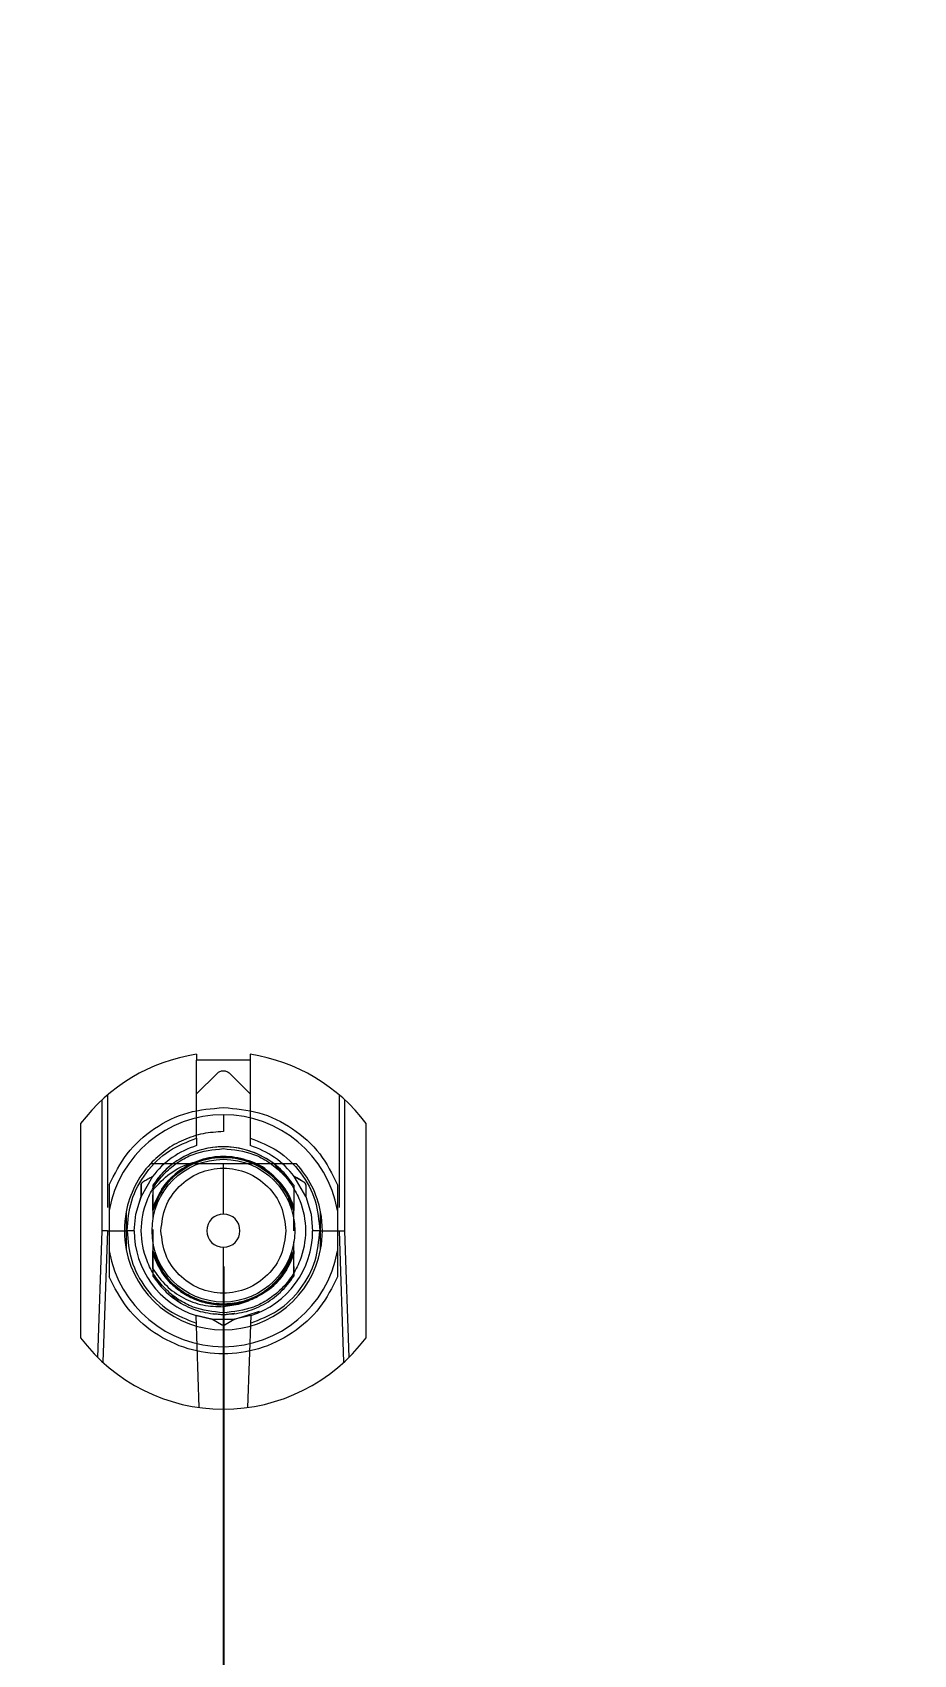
# Model space of a CAD drawing. Header units: millimetres. Extents: x -84 to 500, y -79 to 355.
# Drawn here: x 272.27 to 296.96, y 46.54 to 91.99 of the extents above; entities that cross this region are included whole.
import ezdxf
from ezdxf.lldxf.tags import DXFTag

# ---------------------------------------------------------------- set-up
doc = ezdxf.new("R2010")
doc.units = ezdxf.units.MM
doc.header["$PDSIZE"] = -1
tags = doc.linetypes.add('HIDDEN', pattern=[1.905, 1.27, -0.635]).pattern_tags.tags
tags[6:7] = [DXFTag(74, 4), DXFTag(75, 0), DXFTag(340, '0'), DXFTag(46, 1.0), DXFTag(50, 0.0), DXFTag(44, 0.0), DXFTag(45, 0.0)]
tags[4:5] = [DXFTag(74, 4), DXFTag(75, 0), DXFTag(340, '0'), DXFTag(46, 1.0), DXFTag(50, 0.0), DXFTag(44, 0.0), DXFTag(45, 0.0)]
doc.dimstyles.new('ISO-25', dxfattribs={"dimtxt": 2.5, "dimasz": 2.5, "dimexe": 1.25, "dimexo": 0.625, "dimtad": 1, "dimtxsty": 'Standard', "dimcen": 2.5, "dimadec": 0, "dimazin": 0, "dimtfac": 1, "dimtmove": 0, "dimatfit": 3, "dimfxl": 0, "dimarcsym": 0})

# ---------------------------------------------------------------- blocks, each defined once
blk = doc.blocks.new('*D12')
at = {"color": 0, "linetype": 'ByBlock', "lineweight": -2}
for p, q in [((424.42, 58.42), (443.707, 58.42)), ((443.707, 58.42), (450.311, 57.575)), ((450.311, 57.575), (475.939, 57.575))]:
    blk.add_line(p, q, dxfattribs=at)
at = {"layer": 'DEFPOINTS', "color": 0, "linetype": 'ByBlock'}
blk.add_point((423.42, 58.42), dxfattribs=at)
at = {"color": 0, "linetype": 'ByBlock', "insert": (467.189, 60.849), "char_height": 3.5, "attachment_point": 5}
blk.add_mtext('58,420', dxfattribs=at)
blk = doc.blocks.new('*D13')
at = {"color": 0, "linetype": 'ByBlock', "lineweight": -2}
for p, q in [((441.397, 81.35), (448.001, 83.782)), ((448.001, 83.782), (472.474, 83.782)), ((426.45, 81.35), (441.397, 81.35))]:
    blk.add_line(p, q, dxfattribs=at)
at = {"layer": 'DEFPOINTS', "color": 0, "linetype": 'ByBlock'}
blk.add_point((425.45, 81.35), dxfattribs=at)
at = {"color": 0, "linetype": 'ByBlock', "insert": (464.302, 87.056), "char_height": 3.5, "attachment_point": 5}
blk.add_mtext('81,350', dxfattribs=at)
blk = doc.blocks.new('*D89')
at = {"color": 0, "linetype": 'ByBlock', "lineweight": -2}
for p, q in [((407.05, 106.2), (441.147, 106.2)), ((441.147, 106.2), (447.751, 99.125)), ((447.751, 99.125), (474.534, 99.125))]:
    blk.add_line(p, q, dxfattribs=at)
at = {"layer": 'DEFPOINTS', "color": 0, "linetype": 'ByBlock'}
blk.add_point((406.05, 106.2), dxfattribs=at)
at = {"color": 0, "linetype": 'ByBlock', "insert": (465.206, 102.399), "char_height": 3.5, "attachment_point": 5}
blk.add_mtext('106,200', dxfattribs=at)
blk = doc.blocks.new('*D31')
at = {"color": 0, "linetype": 'ByBlock', "lineweight": -2}
for p, q in [((277.624, 57.42), (277.624, -3.603)), ((277.624, -3.603), (286.413, -10.207)), ((286.413, -10.207), (286.413, -39.93))]:
    blk.add_line(p, q, dxfattribs=at)
at = {"layer": 'DEFPOINTS', "color": 0, "linetype": 'ByBlock'}
blk.add_point((277.624, 58.42), dxfattribs=at)
at = {"color": 0, "linetype": 'ByBlock', "insert": (283.139, -29.133), "char_height": 3.5, "attachment_point": 5, "rotation": 90}
blk.add_mtext('277,624', dxfattribs=at)
blk = doc.blocks.new('*D32')
at = {"color": 0, "linetype": 'ByBlock', "lineweight": -2}
for p, q in [((350.522, 57.42), (350.522, 13.208)), ((350.522, 13.208), (353.456, 6.604)), ((353.456, 6.604), (353.456, -22.524))]:
    blk.add_line(p, q, dxfattribs=at)
at = {"layer": 'DEFPOINTS', "color": 0, "linetype": 'ByBlock'}
blk.add_point((350.522, 58.42), dxfattribs=at)
at = {"color": 0, "linetype": 'ByBlock', "insert": (350.182, -12.024), "char_height": 3.5, "attachment_point": 5, "rotation": 90}
blk.add_mtext('350,522', dxfattribs=at)
blk = doc.blocks.new('*D34')
at = {"color": 0, "linetype": 'ByBlock', "lineweight": -2}
for p, q in [((426.45, 146.35), (440.106, 146.35)), ((440.106, 146.35), (446.71, 141.512)), ((446.71, 141.512), (474.683, 141.512))]:
    blk.add_line(p, q, dxfattribs=at)
at = {"layer": 'DEFPOINTS', "color": 0, "linetype": 'ByBlock'}
blk.add_point((425.45, 146.35), dxfattribs=at)
at = {"color": 0, "linetype": 'ByBlock', "insert": (464.761, 144.786), "char_height": 3.5, "attachment_point": 5}
blk.add_mtext('146,350', dxfattribs=at)
blk = doc.blocks.new('*D173')
at = {"color": 0, "linetype": 'ByBlock', "lineweight": -2}
for p, q in [((277.156, 317.086), (277.156, 345.059)), ((272.91, 310.482), (277.156, 317.086)), ((272.91, 282.085), (272.91, 310.482))]:
    blk.add_line(p, q, dxfattribs=at)
at = {"layer": 'DEFPOINTS', "color": 0, "linetype": 'ByBlock'}
blk.add_point((272.91, 281.085), dxfattribs=at)
at = {"color": 0, "linetype": 'ByBlock', "insert": (273.882, 335.136), "char_height": 3.5, "attachment_point": 5, "rotation": 90}
blk.add_mtext('273,130', dxfattribs=at)
blk = doc.blocks.new('*D104')
at = {"color": 0, "linetype": 'ByBlock', "lineweight": -2}
for p, q in [((357.387, 315.419), (357.387, 343.952)), ((359.8, 308.815), (357.387, 315.419)), ((359.8, 282.085), (359.8, 308.815))]:
    blk.add_line(p, q, dxfattribs=at)
at = {"layer": 'DEFPOINTS', "color": 0, "linetype": 'ByBlock'}
blk.add_point((359.8, 281.085), dxfattribs=at)
at = {"color": 0, "linetype": 'ByBlock', "insert": (354.113, 333.75), "char_height": 3.5, "attachment_point": 5, "rotation": 90}
blk.add_mtext('359,800', dxfattribs=at)
blk = doc.blocks.new('*D182')
at = {"color": 0, "linetype": 'ByBlock', "lineweight": -2}
for p, q in [((297.66, 315.284), (297.66, 343.817)), ((306.665, 308.68), (297.66, 315.284)), ((306.665, 287.37), (306.665, 308.68))]:
    blk.add_line(p, q, dxfattribs=at)
at = {"layer": 'DEFPOINTS', "color": 0, "linetype": 'ByBlock'}
blk.add_point((306.665, 286.37), dxfattribs=at)
at = {"color": 0, "linetype": 'ByBlock', "insert": (294.386, 333.614), "char_height": 3.5, "attachment_point": 5, "rotation": 90}
blk.add_mtext('306,860', dxfattribs=at)
blk = doc.blocks.new('*D103')
at = {"color": 0, "linetype": 'ByBlock', "lineweight": -2}
blk.add_line((392.56, 287.37), (392.56, 345.31), dxfattribs=at)
at = {"layer": 'DEFPOINTS', "color": 0, "linetype": 'ByBlock'}
blk.add_point((392.56, 286.37), dxfattribs=at)
at = {"color": 0, "linetype": 'ByBlock', "insert": (389.286, 334.81), "char_height": 3.5, "attachment_point": 5, "rotation": 90}
blk.add_mtext('392,560', dxfattribs=at)
blk = doc.blocks.new('*D60')
at = {"color": 0, "linetype": 'ByBlock', "lineweight": -2}
for p, q in [((429.688, 279.42), (436.292, 282.059)), ((436.292, 282.059), (465.42, 282.059)), ((399.51, 279.42), (429.688, 279.42))]:
    blk.add_line(p, q, dxfattribs=at)
at = {"layer": 'DEFPOINTS', "color": 0, "linetype": 'ByBlock'}
blk.add_point((398.51, 279.42), dxfattribs=at)
at = {"color": 0, "linetype": 'ByBlock', "insert": (454.92, 285.333), "char_height": 3.5, "attachment_point": 5}
blk.add_mtext('279,420', dxfattribs=at)
blk = doc.blocks.new('*D190')
at = {"color": 0, "linetype": 'ByBlock', "lineweight": -2}
for p, q in [((429.827, 280.62), (436.431, 290.705)), ((436.431, 290.705), (464.964, 290.705)), ((361.265, 280.62), (429.827, 280.62))]:
    blk.add_line(p, q, dxfattribs=at)
at = {"layer": 'DEFPOINTS', "color": 0, "linetype": 'ByBlock'}
blk.add_point((360.265, 280.62), dxfattribs=at)
at = {"color": 0, "linetype": 'ByBlock', "insert": (454.762, 293.979), "char_height": 3.5, "attachment_point": 5}
blk.add_mtext('280,620', dxfattribs=at)
blk = doc.blocks.new('*D116')
at = {"color": 0, "linetype": 'ByBlock', "lineweight": -2}
for p, q in [((400.941, 308.34), (400.941, 337.468)), ((407.239, 301.736), (400.941, 308.34)), ((407.239, 211.51), (407.239, 301.736))]:
    blk.add_line(p, q, dxfattribs=at)
at = {"layer": 'DEFPOINTS', "color": 0, "linetype": 'ByBlock'}
blk.add_point((407.239, 210.51), dxfattribs=at)
at = {"color": 0, "linetype": 'ByBlock', "insert": (397.667, 326.968), "char_height": 3.5, "attachment_point": 5, "rotation": 90}
blk.add_mtext('407,239', dxfattribs=at)
blk = doc.blocks.new('*D91')
at = {"color": 0, "linetype": 'ByBlock', "lineweight": -2}
for p, q in [((439.745, 128), (446.349, 133.075)), ((446.349, 133.075), (473.132, 133.075)), ((355.71, 128), (439.745, 128))]:
    blk.add_line(p, q, dxfattribs=at)
at = {"layer": 'DEFPOINTS', "color": 0, "linetype": 'ByBlock'}
blk.add_point((354.71, 128), dxfattribs=at)
at = {"color": 0, "linetype": 'ByBlock', "insert": (463.805, 136.349), "char_height": 3.5, "attachment_point": 5}
blk.add_mtext('128,000', dxfattribs=at)
blk = doc.blocks.new('*D90')
at = {"color": 0, "linetype": 'ByBlock', "lineweight": -2}
for p, q in [((383.58, 122.31), (443.522, 122.31)), ((443.522, 122.31), (450.126, 119.448)), ((450.126, 119.448), (476.944, 119.448))]:
    blk.add_line(p, q, dxfattribs=at)
at = {"layer": 'DEFPOINTS', "color": 0, "linetype": 'ByBlock'}
blk.add_point((382.58, 122.31), dxfattribs=at)
at = {"color": 0, "linetype": 'ByBlock', "insert": (467.599, 122.722), "char_height": 3.5, "attachment_point": 5}
blk.add_mtext('122,310', dxfattribs=at)
blk = doc.blocks.new('*D87')
at = {"color": 0, "linetype": 'ByBlock', "lineweight": -2}
for p, q in [((355.71, 165.32), (436.663, 165.32)), ((436.663, 165.32), (443.267, 154.329)), ((443.267, 154.329), (471.24, 154.329))]:
    blk.add_line(p, q, dxfattribs=at)
at = {"layer": 'DEFPOINTS', "color": 0, "linetype": 'ByBlock'}
blk.add_point((354.71, 165.32), dxfattribs=at)
at = {"color": 0, "linetype": 'ByBlock', "insert": (461.318, 157.603), "char_height": 3.5, "attachment_point": 5}
blk.add_mtext('165,320', dxfattribs=at)
blk = doc.blocks.new('*D86')
at = {"color": 0, "linetype": 'ByBlock', "lineweight": -2}
for p, q in [((435.679, 169.72), (442.283, 178.623)), ((442.283, 178.623), (470.256, 178.623)), ((383.58, 169.72), (435.679, 169.72))]:
    blk.add_line(p, q, dxfattribs=at)
at = {"layer": 'DEFPOINTS', "color": 0, "linetype": 'ByBlock'}
blk.add_point((382.58, 169.72), dxfattribs=at)
at = {"color": 0, "linetype": 'ByBlock', "insert": (460.334, 181.897), "char_height": 3.5, "attachment_point": 5}
blk.add_mtext('169,720', dxfattribs=at)
blk = doc.blocks.new('*D93')
at = {"color": 0, "linetype": 'ByBlock', "lineweight": -2}
for p, q in [((432.054, 211.35), (437.709, 213.37)), ((437.709, 213.37), (464.527, 213.37)), ((426.45, 211.35), (432.054, 211.35))]:
    blk.add_line(p, q, dxfattribs=at)
at = {"layer": 'DEFPOINTS', "color": 0, "linetype": 'ByBlock'}
blk.add_point((425.45, 211.35), dxfattribs=at)
at = {"color": 0, "linetype": 'ByBlock', "insert": (455.182, 216.644), "char_height": 3.5, "attachment_point": 5}
blk.add_mtext('211,350', dxfattribs=at)
blk = doc.blocks.new('*D94')
at = {"color": 0, "linetype": 'ByBlock', "lineweight": -2}
for p, q in [((432.095, 298.31), (435.867, 300.366)), ((435.867, 300.366), (463.84, 300.366)), ((426.491, 298.31), (432.095, 298.31))]:
    blk.add_line(p, q, dxfattribs=at)
at = {"layer": 'DEFPOINTS', "color": 0, "linetype": 'ByBlock'}
blk.add_point((425.491, 298.31), dxfattribs=at)
at = {"color": 0, "linetype": 'ByBlock', "insert": (453.918, 303.64), "char_height": 3.5, "attachment_point": 5}
blk.add_mtext('298,310', dxfattribs=at)
blk = doc.blocks.new('*D100')
at = {"color": 0, "linetype": 'ByBlock', "lineweight": -2}
for p, q in [((438.404, 304.8), (441.522, 311.942)), ((441.522, 311.942), (469.46, 311.942)), ((432.8, 304.8), (438.404, 304.8))]:
    blk.add_line(p, q, dxfattribs=at)
at = {"layer": 'DEFPOINTS', "color": 0, "linetype": 'ByBlock'}
blk.add_point((431.8, 304.8), dxfattribs=at)
at = {"color": 0, "linetype": 'ByBlock', "insert": (459.555, 315.216), "char_height": 3.5, "attachment_point": 5}
blk.add_mtext('304,800', dxfattribs=at)
blk = doc.blocks.new('*D102')
at = {"color": 0, "linetype": 'ByBlock', "lineweight": -2}
for p, q in [((423.034, 313.81), (423.034, 341.188)), ((431.8, 311.404), (423.034, 313.81)), ((431.8, 305.8), (431.8, 311.404))]:
    blk.add_line(p, q, dxfattribs=at)
at = {"layer": 'DEFPOINTS', "color": 0, "linetype": 'ByBlock'}
blk.add_point((431.8, 304.8), dxfattribs=at)
at = {"color": 0, "linetype": 'ByBlock', "insert": (419.76, 331.563), "char_height": 3.5, "attachment_point": 5, "rotation": 90}
blk.add_mtext('431,800', dxfattribs=at)
blk = doc.blocks.new('*D114')
at = {"color": 0, "linetype": 'ByBlock', "lineweight": -2}
for p, q in [((427.163, 240.585), (433.767, 246.415)), ((433.767, 246.415), (462.895, 246.415)), ((407.051, 240.585), (427.163, 240.585))]:
    blk.add_line(p, q, dxfattribs=at)
at = {"layer": 'DEFPOINTS', "color": 0, "linetype": 'ByBlock'}
blk.add_point((406.051, 240.585), dxfattribs=at)
at = {"color": 0, "linetype": 'ByBlock', "insert": (452.395, 249.689), "char_height": 3.5, "attachment_point": 5}
blk.add_mtext('240,585', dxfattribs=at)
blk = doc.blocks.new('*D117')
at = {"color": 0, "linetype": 'ByBlock', "lineweight": -2}
for p, q in [((375.623, 311.577), (375.623, 340.11)), ((378.2, 304.973), (375.623, 311.577)), ((378.2, 242.005), (378.2, 304.973))]:
    blk.add_line(p, q, dxfattribs=at)
at = {"layer": 'DEFPOINTS', "color": 0, "linetype": 'ByBlock'}
blk.add_point((378.2, 241.005), dxfattribs=at)
at = {"color": 0, "linetype": 'ByBlock', "insert": (372.349, 329.907), "char_height": 3.5, "attachment_point": 5, "rotation": 90}
blk.add_mtext('378,200', dxfattribs=at)
blk = doc.blocks.new('*D118')
at = {"color": 0, "linetype": 'ByBlock', "lineweight": -2}
for p, q in [((346.874, 316.264), (346.874, 343.047)), ((350.01, 309.66), (346.874, 316.264)), ((350.01, 242.005), (350.01, 309.66))]:
    blk.add_line(p, q, dxfattribs=at)
at = {"layer": 'DEFPOINTS', "color": 0, "linetype": 'ByBlock'}
blk.add_point((350.01, 241.005), dxfattribs=at)
at = {"color": 0, "linetype": 'ByBlock', "insert": (343.6, 333.72), "char_height": 3.5, "attachment_point": 5, "rotation": 90}
blk.add_mtext('350,010', dxfattribs=at)
blk = doc.blocks.new('*D186')
at = {"color": 0, "linetype": 'ByBlock', "lineweight": -2}
for p, q in [((332.635, 315.682), (332.635, 344.81)), ((329.69, 309.078), (332.635, 315.682)), ((329.69, 241.54), (329.69, 309.078))]:
    blk.add_line(p, q, dxfattribs=at)
at = {"layer": 'DEFPOINTS', "color": 0, "linetype": 'ByBlock'}
blk.add_point((329.69, 240.54), dxfattribs=at)
at = {"color": 0, "linetype": 'ByBlock', "insert": (329.361, 334.31), "char_height": 3.5, "attachment_point": 5, "rotation": 90}
blk.add_mtext('329,690', dxfattribs=at)
blk = doc.blocks.new('*D120')
at = {"color": 0, "linetype": 'ByBlock', "lineweight": -2}
for p, q in [((316.639, 311.78), (316.639, 340.313)), ((309.37, 305.176), (316.639, 311.78)), ((309.37, 242.005), (309.37, 305.176))]:
    blk.add_line(p, q, dxfattribs=at)
at = {"layer": 'DEFPOINTS', "color": 0, "linetype": 'ByBlock'}
blk.add_point((309.37, 241.005), dxfattribs=at)
at = {"color": 0, "linetype": 'ByBlock', "insert": (313.365, 330.111), "char_height": 3.5, "attachment_point": 5, "rotation": 90}
blk.add_mtext('309,370', dxfattribs=at)
blk = doc.blocks.new('*D178')
at = {"color": 0, "linetype": 'ByBlock', "lineweight": -2}
for p, q in [((289.51, 315.616), (289.51, 344.149)), ((288.991, 309.012), (289.51, 315.616)), ((288.991, 241.567), (288.991, 309.012))]:
    blk.add_line(p, q, dxfattribs=at)
at = {"layer": 'DEFPOINTS', "color": 0, "linetype": 'ByBlock'}
blk.add_point((288.991, 240.567), dxfattribs=at)
at = {"color": 0, "linetype": 'ByBlock', "insert": (286.236, 333.946), "char_height": 3.5, "attachment_point": 5, "rotation": 90}
blk.add_mtext('288,991', dxfattribs=at)
blk = doc.blocks.new('*D177')
at = {"color": 0, "linetype": 'ByBlock', "lineweight": -2}
for p, q in [((283.068, 313.271), (283.068, 341.804)), ((286.8, 306.667), (283.068, 313.271)), ((286.8, 174.27), (286.8, 306.667))]:
    blk.add_line(p, q, dxfattribs=at)
at = {"layer": 'DEFPOINTS', "color": 0, "linetype": 'ByBlock'}
blk.add_point((286.8, 173.27), dxfattribs=at)
at = {"color": 0, "linetype": 'ByBlock', "insert": (279.794, 331.601), "char_height": 3.5, "attachment_point": 5, "rotation": 90}
blk.add_mtext('286,800', dxfattribs=at)
blk = doc.blocks.new('*D183')
at = {"color": 0, "linetype": 'ByBlock', "lineweight": -2}
for p, q in [((308.562, 314.116), (308.562, 341.494)), ((306.925, 307.512), (308.562, 314.116)), ((306.925, 174.27), (306.925, 307.512))]:
    blk.add_line(p, q, dxfattribs=at)
at = {"layer": 'DEFPOINTS', "color": 0, "linetype": 'ByBlock'}
blk.add_point((306.925, 173.27), dxfattribs=at)
at = {"color": 0, "linetype": 'ByBlock', "insert": (305.288, 331.869), "char_height": 3.5, "attachment_point": 5, "rotation": 90}
blk.add_mtext('307,120', dxfattribs=at)
blk = doc.blocks.new('*D185')
at = {"color": 0, "linetype": 'ByBlock', "lineweight": -2}
for p, q in [((325.43, 309.484), (325.43, 338.612)), ((327.44, 302.88), (325.43, 309.484)), ((327.44, 174.27), (327.44, 302.88))]:
    blk.add_line(p, q, dxfattribs=at)
at = {"layer": 'DEFPOINTS', "color": 0, "linetype": 'ByBlock'}
blk.add_point((327.44, 173.27), dxfattribs=at)
at = {"color": 0, "linetype": 'ByBlock', "insert": (322.156, 328.112), "char_height": 3.5, "attachment_point": 5, "rotation": 90}
blk.add_mtext('327,440', dxfattribs=at)
blk = doc.blocks.new('*D187')
at = {"color": 0, "linetype": 'ByBlock', "lineweight": -2}
for p, q in [((338.803, 312.856), (338.803, 341.984)), ((347.76, 306.252), (338.803, 312.856)), ((347.76, 174.27), (347.76, 306.252))]:
    blk.add_line(p, q, dxfattribs=at)
at = {"layer": 'DEFPOINTS', "color": 0, "linetype": 'ByBlock'}
blk.add_point((347.76, 173.27), dxfattribs=at)
at = {"color": 0, "linetype": 'ByBlock', "insert": (335.529, 331.484), "char_height": 3.5, "attachment_point": 5, "rotation": 90}
blk.add_mtext('347,760', dxfattribs=at)
blk = doc.blocks.new('*D188')
at = {"color": 0, "linetype": 'ByBlock', "lineweight": -2}
for p, q in [((366.99, 308.283), (366.99, 337.411)), ((375.63, 301.679), (366.99, 308.283)), ((375.63, 176.67), (375.63, 301.679))]:
    blk.add_line(p, q, dxfattribs=at)
at = {"layer": 'DEFPOINTS', "color": 0, "linetype": 'ByBlock'}
blk.add_point((375.63, 175.67), dxfattribs=at)
at = {"color": 0, "linetype": 'ByBlock', "insert": (363.716, 326.911), "char_height": 3.5, "attachment_point": 5, "rotation": 90}
blk.add_mtext('375,630', dxfattribs=at)

msp = doc.modelspace()

# ---------------------------------------------------------------- linework, layer by layer
at = {"color": 7, "linetype": 'Continuous', "lineweight": 15}
for p, q in [((276.874, 63.3634), (276.874, 63.195)), ((278.374, 63.195), (276.874, 63.195)), ((278.374, 63.3634), (278.374, 63.195)), ((273.624, 61.42), (273.624, 55.42)), ((277.624, 61.67), (277.624, 61.195)), ((281.624, 55.42), (281.624, 61.42)), ((277.624, 58.8848), (277.624, 60.295)), ((277.624, 55.645), (277.624, 57.9552)), ((277.624, 55.645), (277.624, 55.17))]:
    msp.add_line(p, q, dxfattribs=at)
at = {"color": 7, "linetype": 'HIDDEN', "lineweight": 0}
for p, q in [((276.874, 61.0137), (276.874, 63.195)), ((278.374, 63.195), (278.374, 61.0137)), ((276.874, 62.2548), (277.4472, 62.8281)), ((277.8008, 62.8281), (278.374, 62.2548)), ((274.2297, 58.42), (274.2297, 62.0913)), ((274.374, 62.2197), (274.374, 59.0703)), ((280.874, 59.0703), (280.874, 62.2197)), ((281.0183, 62.0913), (281.0183, 58.42)), ((279.0216, 60.3092), (279.599, 59.6935)), ((275.6385, 59.9391), (275.3156, 59.3799)), ((275.3156, 59.3799), (275.3156, 59.695)), ((275.649, 59.6935), (275.649, 58.7352)), ((279.305, 59.6426), (279.599, 59.0709)), ((279.3051, 59.6426), (279.599, 59.0709)), ((279.599, 59.6935), (279.4102, 59.9188)), ((279.599, 59.6935), (279.599, 59.0709)), ((279.599, 59.6935), (279.599, 59.4209)), ((279.6095, 59.9391), (279.8824, 59.7816)), ((279.9324, 59.3799), (279.6095, 59.9391)), ((275.3156, 59.3799), (275.2576, 59.1777)), ((275.649, 59.4209), (275.649, 59.0709)), ((275.649, 59.0709), (275.649, 59.4209)), ((275.8109, 59.3857), (275.649, 59.0709)), ((275.649, 58.986), (275.7965, 59.2989)), ((275.7965, 59.2989), (275.649, 58.986)), ((279.4392, 59.325), (279.599, 58.986)), ((279.599, 58.986), (279.4392, 59.325)), ((279.599, 59.0709), (279.475, 59.312)), ((279.599, 58.7352), (279.599, 58.986)), ((279.599, 58.5016), (279.599, 58.7352)), ((279.599, 58.42), (279.599, 58.6881)), ((274.1055, 54.8675), (274.2296, 58.42)), ((274.374, 58.42), (274.2297, 58.42)), ((274.374, 58.42), (274.2453, 54.7343)), ((274.374, 58.42), (274.924, 58.42)), ((275.124, 58.42), (274.924, 58.42)), ((275.649, 58.4535), (275.649, 58.1048)), ((280.324, 58.42), (280.124, 58.42)), ((280.324, 58.42), (280.874, 58.42)), ((281.0027, 54.7343), (280.874, 58.42)), ((280.874, 58.42), (281.0184, 58.42)), ((281.0184, 58.42), (281.1425, 54.8675)), ((275.649, 58.1048), (275.649, 57.3474)), ((275.9114, 57.2975), (275.649, 57.854)), ((275.649, 57.854), (275.9114, 57.2975)), ((275.9114, 57.2975), (275.649, 57.854)), ((275.649, 57.854), (275.9114, 57.2975)), ((275.649, 57.7691), (275.649, 57.1465)), ((275.649, 57.3474), (275.649, 57.7691)), ((275.649, 57.7691), (275.8565, 57.3656)), ((279.599, 57.854), (279.2378, 57.1485)), ((279.599, 57.7691), (279.3347, 57.2551)), ((279.3347, 57.2551), (279.599, 57.7691)), ((279.599, 57.7691), (279.3347, 57.2551)), ((279.599, 57.854), (279.3481, 57.3219)), ((279.3481, 57.3219), (279.599, 57.854)), ((279.599, 57.854), (279.3481, 57.3219)), ((279.3481, 57.3219), (279.599, 57.854)), ((279.3692, 57.3221), (279.599, 57.7691)), ((279.599, 57.854), (279.3774, 57.3841)), ((279.3775, 57.3842), (279.599, 57.854)), ((279.599, 57.854), (279.599, 58.1048)), ((279.599, 57.1465), (279.599, 57.7691)), ((280.349, 57.8956), (280.349, 57.8956)), ((279.599, 57.4191), (279.599, 57.1465)), ((275.649, 57.1465), (275.8782, 56.873)), ((279.4336, 56.949), (279.599, 57.1465)), ((279.4822, 57.0071), (279.599, 57.1465)), ((276.1674, 56.5955), (276.449, 56.3848)), ((276.8308, 56.0581), (277.3011, 55.9409)), ((276.949, 53.4658), (276.8591, 56.0399)), ((277.3011, 55.9409), (276.8591, 56.0399)), ((277.574, 55.7834), (277.3011, 55.9409)), ((277.3011, 55.9409), (277.9469, 55.9409)), ((277.3591, 56.1032), (277.624, 56.07)), ((277.624, 56.07), (277.9477, 56.1106)), ((277.624, 56.07), (277.9343, 56.1089)), ((277.9469, 55.9409), (277.674, 55.7834)), ((277.9469, 55.9409), (278.635, 56.1611)), ((278.3889, 56.0399), (277.9469, 55.9409)), ((278.3889, 56.0399), (278.299, 53.4658))]:
    msp.add_line(p, q, dxfattribs=at)
at = {"color": 7, "linetype": 'HIDDEN', "lineweight": 0, "flags": 128}
for points in [[(276.8479, 60.3492), (276.8765, 60.353), (276.8854, 60.3531), (276.8867, 60.3529), (276.8876, 60.3525), (276.8877, 60.3523), (276.8878, 60.3523), (276.8878, 60.3522), (276.8878, 60.3522), (276.8878, 60.3522), (276.8878, 60.3522), (276.8878, 60.3522), (276.8878, 60.3523), (276.8878, 60.3525), (276.8878, 60.3526), (276.8878, 60.3526), (276.8878, 60.3526), (276.8878, 60.3526), (276.8878, 60.3526), (276.8878, 60.3525), (276.8879, 60.3523), (276.8879, 60.3521), (276.888, 60.352), (276.888, 60.352), (276.888, 60.3519), (276.888, 60.3519), (276.888, 60.3519), (276.888, 60.3519), (276.888, 60.3516), (276.8879, 60.3512), (276.8875, 60.3506), (276.8846, 60.3479), (276.7551, 60.2837), (276.5921, 60.1966)], [(275.649, 59.6935), (275.649, 59.6935)], [(275.649, 59.6935), (275.649, 59.6935)], [(275.649, 59.6935), (275.649, 59.6935)], [(275.649, 59.6935), (275.649, 59.6935)], [(275.649, 59.6935), (275.649, 59.6935)], [(275.649, 59.6935), (275.649, 59.6935)], [(275.649, 59.6935), (275.649, 59.6935)], [(275.649, 59.6935), (275.649, 59.6935)], [(279.599, 59.6935), (279.599, 59.6935)], [(275.124, 58.42), (275.1677, 58.8856), (275.3156, 59.3799)], [(279.9324, 59.3799), (280.0803, 58.8856), (280.124, 58.4115)], [(275.649, 58.7352), (275.649, 58.7352)], [(279.599, 58.986), (279.599, 58.986)], [(279.599, 58.986), (279.599, 58.986)], [(279.599, 58.986), (279.599, 58.986)], [(279.599, 58.986), (279.599, 58.986)], [(279.599, 58.986), (279.599, 58.986)], [(275.649, 58.1048), (275.649, 58.1048)], [(279.599, 57.854), (279.599, 57.854)], [(279.599, 57.854), (279.599, 57.854)], [(279.599, 57.854), (279.599, 57.854)], [(279.599, 57.854), (279.599, 57.854)], [(279.599, 57.854), (279.599, 57.854)], [(279.599, 57.854), (279.599, 57.854)], [(279.599, 57.854), (279.599, 57.854)], [(279.599, 57.854), (279.599, 57.854)], [(275.8448, 57.3928), (275.8448, 57.3928)], [(275.649, 57.1465), (275.649, 57.1465)], [(275.649, 57.1465), (275.649, 57.1465)], [(275.649, 57.1465), (275.649, 57.1465)], [(275.649, 57.1465), (275.649, 57.1465)], [(275.649, 57.1465), (275.649, 57.1465)], [(275.649, 57.1465), (275.649, 57.1465)], [(275.649, 57.1465), (275.649, 57.1465)], [(279.599, 57.1465), (279.599, 57.1465)], [(276.5968, 56.6408), (276.5968, 56.6408)]]:
    msp.add_lwpolyline(points, dxfattribs=at)
at = {"color": 7, "linetype": 'HIDDEN', "lineweight": 0}
msp.add_circle((277.624, 58.42), 2, dxfattribs=at)
at = {"color": 7, "linetype": 'Continuous', "lineweight": 15}
for radius, start, end in [(5, 98.62693, 143.1301), (5, 36.8699, 81.37307), (3.25, 90, 169.93673), (3.25, 10.06327, 90), (2.775, 137.49336, 169.10705), (2.775, 10.89324, 42.50663), (2.775, 169.10668, 190.89376), (0.4648, 90, 270), (0.4648, 270, 90), (2.775, 349.10676, 10.89295), (3.25, 190.06327, 270), (2.775, 190.89295, 270), (2.775, 270, 349.10705), (3.25, 270, 349.93673), (5, 216.8699, 323.1301)]:
    msp.add_arc((277.624, 58.42), radius, start, end, dxfattribs=at)
at = {"color": 7, "linetype": 'HIDDEN', "lineweight": 0}
for radius, start, end in [(2.5, 107.4576, 142.57976), (2.35, 53.50581, 147.18508), (2.5, 37.42024, 72.5424), (2.5, 180, 252.18431), (2.5, 287.81569, 0)]:
    msp.add_arc((277.624, 58.42), radius, start, end, dxfattribs=at)
for points in [[(277.4472, 62.8281), (277.473, 62.8486), (277.5247, 62.8896), (277.624, 62.9071), (277.7233, 62.8896), (277.775, 62.8486), (277.8008, 62.8281)], [(279.599, 59.6935), (279.4812, 59.8501), (279.2456, 60.1633), (278.7589, 60.504), (278.2107, 60.7213), (277.624, 60.7944), (277.0373, 60.7213), (276.4891, 60.504), (276.0024, 60.1633), (275.7668, 59.8501), (275.649, 59.6935)], [(275.874, 58.42), (275.9003, 58.649), (275.9529, 59.1071), (276.3576, 59.6897), (276.9361, 60.0789), (277.624, 60.2156), (278.3119, 60.0789), (278.8904, 59.6897), (279.2951, 59.1071), (279.3477, 58.649), (279.374, 58.42)], [(279.599, 58.986), (279.5508, 59.1252), (279.4544, 59.4036), (279.2754, 59.6377), (279.1859, 59.7547)], [(279.374, 58.42), (279.3477, 58.191), (279.2951, 57.7329), (278.8904, 57.1503), (278.3119, 56.7611), (277.624, 56.6244), (276.9361, 56.7611), (276.3576, 57.1503), (275.9529, 57.7329), (275.9003, 58.191), (275.874, 58.42)], [(275.649, 57.1465), (275.7668, 56.9897), (276.0024, 56.6763), (276.4891, 56.3378), (277.0373, 56.1122), (277.4284, 56.0841), (277.624, 56.07)], [(275.649, 57.1465), (275.7668, 56.9897), (276.0024, 56.6763), (276.4891, 56.3378), (277.0373, 56.1122), (277.4284, 56.0841), (277.624, 56.07)], [(277.624, 56.07), (277.8196, 56.0841), (278.2107, 56.1122), (278.7589, 56.3378), (279.2456, 56.6763), (279.4812, 56.9897), (279.599, 57.1465)], [(277.624, 56.07), (277.8196, 56.0841), (278.2107, 56.1122), (278.7589, 56.3378), (279.2456, 56.6763), (279.4812, 56.9897), (279.599, 57.1465)], [(277.674, 55.7834), (277.6661, 55.7796), (277.6503, 55.772), (277.624, 55.769), (277.5977, 55.772), (277.5819, 55.7796), (277.574, 55.7834)]]:
    msp.add_open_spline(points, degree=3, dxfattribs=at)
at = {"color": 7, "linetype": 'Continuous', "lineweight": 15}
for points, knots in [([(274.424, 59.7094), (274.5752, 60.0091), (274.8845, 60.6223), (275.6694, 61.3203), (276.6111, 61.7858), (277.2955, 61.8424), (277.63, 61.87)], [0, 0, 0, 0, 0.2443904, 0.5, 0.7556096, 1, 1, 1, 1]), ([(277.63, 61.87), (277.9635, 61.8414), (278.6457, 61.7828), (279.5835, 61.3166), (280.3651, 60.6197), (280.6733, 60.0083), (280.824, 59.7094)], [0, 0, 0, 0, 0.2444238, 0.5, 0.7555762, 1, 1, 1, 1]), ([(277.624, 61.195), (277.4322, 61.1836), (277.0487, 61.1607), (276.4995, 60.9759), (275.9923, 60.696), (275.7163, 60.4287), (275.5783, 60.295)], [0, 0, 0, 0, 0.2500002, 0.5000003, 0.7500002, 1, 1, 1, 1]), ([(277.624, 60.295), (277.4291, 60.295), (276.9247, 60.295), (276.2429, 60.295), (275.7939, 60.295), (275.5783, 60.295)], [0, 0, 0, 0, 0.24652569, 0.6381396, 1, 1, 1, 1]), ([(279.6697, 60.295), (279.2321, 60.295), (278.6292, 60.295), (277.8403, 60.295), (277.624, 60.295)], [0, 0, 0, 0, 0.7257574, 1, 1, 1, 1]), ([(274.424, 59.7094), (274.424, 59.5749), (274.424, 59.4011), (274.424, 59.2068), (274.424, 59.1262), (274.424, 59.0722), (274.424, 59.0326), (274.424, 59.0064), (274.424, 58.9924), (274.424, 58.9883), (274.424, 58.988), (274.424, 58.9879)], [0, 0, 0, 0, 0.5219302, 0.6747067, 0.7796367, 0.8517307, 0.9016652, 0.9545658, 0.9758811, 0.9930943, 1, 1, 1, 1]), ([(280.824, 59.7094), (280.824, 59.5749), (280.824, 59.4011), (280.824, 59.2068), (280.824, 59.1262), (280.824, 59.0722), (280.824, 59.0326), (280.824, 59.0064), (280.824, 58.9924), (280.824, 58.9883), (280.824, 58.988), (280.824, 58.9879)], [0, 0, 0, 0, 0.5219302, 0.6747067, 0.7796367, 0.8517307, 0.9016652, 0.9545658, 0.9758811, 0.9930943, 1, 1, 1, 1]), ([(274.424, 58.9879), (274.424, 58.812), (274.424, 58.4595), (274.424, 58.0664), (274.424, 57.874), (274.424, 57.8521)], [0, 0, 0, 0, 0.46910025, 0.93961319, 1, 1, 1, 1]), ([(274.899, 58.9444), (274.899, 58.6543), (274.899, 58.3012), (274.899, 57.957), (274.899, 57.8956)], [0, 0, 0, 0, 0.821497, 1, 1, 1, 1]), ([(280.349, 57.8956), (280.349, 58.1857), (280.349, 58.5388), (280.349, 58.883), (280.349, 58.9444)], [0, 0, 0, 0, 0.8214863, 1, 1, 1, 1]), ([(280.824, 58.9879), (280.824, 58.812), (280.824, 58.4595), (280.824, 58.0664), (280.824, 57.874), (280.824, 57.8521)], [0, 0, 0, 0, 0.4691002, 0.9396132, 1, 1, 1, 1]), ([(274.424, 57.8521), (274.424, 57.8516), (274.424, 57.8504), (274.424, 57.8387), (274.424, 57.7952), (274.424, 57.5987), (274.424, 57.3648), (274.424, 57.1686), (274.424, 57.1306)], [0, 0, 0, 0, 0.01692941, 0.03930051, 0.08169503, 0.23619785, 0.85215674, 1, 1, 1, 1]), ([(280.824, 57.8521), (280.824, 57.8516), (280.824, 57.8504), (280.824, 57.8387), (280.824, 57.7952), (280.824, 57.5987), (280.824, 57.3648), (280.824, 57.1686), (280.824, 57.1306)], [0, 0, 0, 0, 0.0169294, 0.0393005, 0.081695, 0.2361978, 0.8521567, 1, 1, 1, 1]), ([(280.824, 57.1306), (280.6731, 56.8316), (280.3643, 56.2199), (279.581, 55.5178), (278.6413, 55.0694), (277.624, 54.9214), (276.6067, 55.0694), (275.667, 55.5178), (274.8837, 56.2199), (274.5749, 56.8316), (274.424, 57.1306)], [0, 0, 0, 0, 0.1222036, 0.25, 0.3777964, 0.5, 0.6222036, 0.75, 0.8777964, 1, 1, 1, 1])]:
    msp.add_open_spline(points, degree=3, knots=knots, dxfattribs=at)
at = {"color": 7, "linetype": 'HIDDEN', "lineweight": 0}
for points, knots in [([(274.924, 58.42), (274.9498, 58.7026), (275.0028, 59.2831), (275.4305, 60.0691), (276.0668, 60.6983), (276.6097, 60.9105), (276.874, 61.0137)], [0, 0, 0, 0, 0.2433924, 0.5, 0.7566076, 1, 1, 1, 1]), ([(276.874, 61.0137), (276.874, 60.9859), (276.874, 60.9307), (276.874, 60.8625), (276.874, 60.8135), (276.874, 60.8077), (276.874, 60.8048)], [0, 0, 0, 0, 0.2586201, 0.5136175, 0.7560903, 1, 1, 1, 1]), ([(278.374, 61.0137), (278.6383, 60.9105), (279.1812, 60.6983), (279.8175, 60.0691), (280.2452, 59.2831), (280.2982, 58.7026), (280.324, 58.42)], [0, 0, 0, 0, 0.2433924, 0.5, 0.7566076, 1, 1, 1, 1]), ([(278.374, 61.0137), (278.374, 60.986), (278.374, 60.9309), (278.374, 60.8627), (278.374, 60.8135), (278.374, 60.8077), (278.374, 60.8048)], [0, 0, 0, 0, 0.2581054, 0.5125954, 0.7555938, 1, 1, 1, 1]), ([(277.624, 56.12), (277.3348, 56.1509), (276.8883, 56.1986), (276.3521, 56.4849), (275.9867, 56.7821), (275.6875, 57.1481), (275.4102, 57.6841), (275.2682, 58.42), (275.4102, 59.1557), (275.6874, 59.6918), (275.9865, 60.0577), (276.352, 60.355), (276.8881, 60.6414), (277.3348, 60.6891), (277.624, 60.72)], [0, 0, 0, 0, 0.1197215, 0.1848235, 0.25, 0.315102, 0.3802785, 0.5, 0.6197215, 0.6848235, 0.75, 0.815102, 0.8802785, 1, 1, 1, 1]), ([(278.8621, 60.0856), (278.8557, 60.0921), (278.6968, 60.2519), (278.2653, 60.4201), (277.6268, 60.5366), (276.9716, 60.4304), (276.3877, 60.1321), (275.9091, 59.6706), (275.7357, 59.2708), (275.649, 59.0709)], [0, 0, 0, 0, 0.0069753, 0.1724794, 0.3379835, 0.5034876, 0.6689918, 0.8344959, 1, 1, 1, 1]), ([(275.649, 59.0709), (275.7357, 59.2708), (275.9091, 59.6707), (276.3876, 60.132), (276.972, 60.4309), (277.6254, 60.5349), (278.2705, 60.4265), (278.7835, 60.1931), (279.0076, 59.9485), (279.0849, 59.8641)], [0, 0, 0, 0, 0.1532182, 0.3064365, 0.4596547, 0.6128729, 0.7660911, 0.9193093, 1, 1, 1, 1]), ([(279.1539, 59.7954), (279.0553, 59.9047), (278.8109, 60.1755), (278.2715, 60.4277), (277.6251, 60.5346), (276.972, 60.431), (276.3876, 60.132), (275.9091, 59.6707), (275.7357, 59.2708), (275.649, 59.0709)], [0, 0, 0, 0, 0.1013776, 0.2511479, 0.4009184, 0.550689, 0.7004591, 0.8502298, 1, 1, 1, 1]), ([(275.649, 59.0709), (275.7357, 59.2708), (275.9091, 59.6707), (276.3876, 60.1319), (276.9721, 60.4309), (277.6251, 60.5345), (278.2716, 60.4278), (278.8148, 60.1729), (279.0622, 59.8984), (279.1639, 59.7855)], [0, 0, 0, 0, 0.1492875, 0.2985749, 0.4478623, 0.5971496, 0.746437, 0.8957243, 1, 1, 1, 1]), ([(275.649, 59.0709), (275.7357, 59.2708), (275.9091, 59.6707), (276.3876, 60.1319), (276.9721, 60.4309), (277.6251, 60.5346), (278.2715, 60.4277), (278.8117, 60.1749), (279.0567, 59.9033), (279.156, 59.7933)], [0, 0, 0, 0, 0.1496693, 0.29933859, 0.44900786, 0.59867714, 0.74834641, 0.89801568, 1, 1, 1, 1]), ([(279.599, 59.0709), (279.5123, 59.2708), (279.3388, 59.6707), (278.8605, 60.1319), (278.2757, 60.4312), (277.624, 60.5336), (276.9724, 60.4312), (276.3875, 60.1319), (275.9092, 59.6707), (275.7357, 59.2708), (275.649, 59.0709)], [0, 0, 0, 0, 0.1249999, 0.2499999, 0.3749998, 0.4999998, 0.6249998, 0.7499998, 0.8749999, 1, 1, 1, 1]), ([(275.649, 58.986), (275.7299, 59.1928), (275.8917, 59.6065), (276.3683, 60.0887), (276.96, 60.4026), (277.624, 60.5104), (278.288, 60.4027), (278.8797, 60.0887), (279.3563, 59.6065), (279.5181, 59.1928), (279.599, 58.986)], [0, 0, 0, 0, 0.1249999, 0.2499999, 0.375, 0.5000001, 0.625, 0.75, 0.8750001, 1, 1, 1, 1]), ([(279.599, 58.986), (279.5181, 59.1928), (279.3563, 59.6065), (278.8797, 60.0887), (278.288, 60.4027), (277.624, 60.5104), (276.96, 60.4026), (276.3683, 60.0887), (275.8917, 59.6065), (275.7299, 59.1928), (275.649, 58.986)], [0, 0, 0, 0, 0.1249999, 0.25, 0.375, 0.4999999, 0.625, 0.7500001, 0.8750001, 1, 1, 1, 1]), ([(275.649, 58.986), (275.73, 59.1928), (275.8918, 59.6065), (276.3683, 60.0887), (276.96, 60.4026), (277.624, 60.5104), (278.288, 60.4026), (278.8797, 60.0887), (279.3562, 59.6065), (279.518, 59.1928), (279.599, 58.986)], [0, 0, 0, 0, 0.1250001, 0.2500001, 0.375, 0.5, 0.6249999, 0.7499998, 0.8749999, 1, 1, 1, 1]), ([(279.599, 58.986), (279.518, 59.1928), (279.3562, 59.6065), (278.8797, 60.0887), (278.288, 60.4026), (277.624, 60.5104), (276.96, 60.4026), (276.3683, 60.0887), (275.8918, 59.6065), (275.73, 59.1928), (275.649, 58.986)], [0, 0, 0, 0, 0.12500013, 0.25000015, 0.37500012, 0.50000004, 0.62499996, 0.7499999, 0.87499991, 1, 1, 1, 1]), ([(275.6491, 58.986), (275.73, 59.1928), (275.8918, 59.6065), (276.3683, 60.0887), (276.96, 60.4026), (277.624, 60.5104), (278.288, 60.4026), (278.8797, 60.0887), (279.3562, 59.6065), (279.518, 59.1928), (279.599, 58.986)], [0, 0, 0, 0, 0.125, 0.2499999, 0.3749997, 0.4999996, 0.6249996, 0.7499996, 0.8749997, 1, 1, 1, 1]), ([(279.599, 58.986), (279.518, 59.1928), (279.3562, 59.6065), (278.8797, 60.0887), (278.288, 60.4026), (277.624, 60.5104), (276.96, 60.4026), (276.3683, 60.0887), (275.8918, 59.6065), (275.73, 59.1928), (275.6491, 58.986)], [0, 0, 0, 0, 0.12500026, 0.25000038, 0.37500041, 0.50000035, 0.62500025, 0.75000014, 0.87500005, 1, 1, 1, 1]), ([(277.624, 60.72), (277.9132, 60.6891), (278.3597, 60.6414), (278.8959, 60.3551), (279.2613, 60.0579), (279.5605, 59.6919), (279.8378, 59.1559), (279.9798, 58.42), (279.8378, 57.6843), (279.5606, 57.1482), (279.2615, 56.7823), (278.896, 56.485), (278.3599, 56.1986), (277.9132, 56.1509), (277.624, 56.12)], [0, 0, 0, 0, 0.1197215, 0.1848235, 0.25, 0.315102, 0.3802785, 0.5, 0.6197215, 0.6848235, 0.75, 0.815102, 0.8802785, 1, 1, 1, 1]), ([(275.649, 59.559), (275.8017, 59.7258), (276.1072, 60.0596), (276.5596, 60.2737), (276.8123, 60.3399), (276.8479, 60.3493)], [0, 0, 0, 0, 0.461832, 0.924144, 1, 1, 1, 1]), ([(279.1859, 59.7547), (279.0993, 59.8468), (278.9976, 59.955), (278.884, 60.0591), (278.8645, 60.081), (278.8607, 60.0879), (278.8603, 60.0903), (278.8605, 60.0912), (278.8607, 60.0916), (278.8608, 60.0917)], [0, 0, 0, 0, 0.80535932, 0.94596672, 0.98269229, 0.9932326, 0.99691866, 0.99850221, 1, 1, 1, 1]), ([(278.8608, 60.0917), (279.0234, 59.9502), (279.3486, 59.6672), (279.5155, 59.2697), (279.599, 59.0709)], [0, 0, 0, 0, 0.5000004, 1, 1, 1, 1]), ([(275.3156, 59.695), (275.3163, 59.7037), (275.3176, 59.7211), (275.3282, 59.7455), (275.344, 59.7669), (275.3584, 59.7767), (275.3656, 59.7816)], [0, 0, 0, 0, 0.2508005, 0.5000001, 0.7491996, 1, 1, 1, 1]), ([(275.3656, 59.7816), (275.3591, 59.7775), (275.3503, 59.7719), (275.3381, 59.7585), (275.3328, 59.7511), (275.3293, 59.7456), (275.3261, 59.7397), (275.3222, 59.7312), (275.3163, 59.7134), (275.3159, 59.7028), (275.3156, 59.695)], [0, 0, 0, 0, 0.30014842, 0.40667581, 0.452606, 0.49587337, 0.54009922, 0.58672415, 0.69453874, 1, 1, 1, 1]), ([(275.3156, 59.695), (275.3156, 59.613), (275.3156, 59.5046), (275.3156, 59.4081), (275.3156, 59.3835), (275.3156, 59.3811), (275.3156, 59.3799)], [0, 0, 0, 0, 0.63867683, 0.84373912, 0.92499857, 1, 1, 1, 1]), ([(275.6385, 59.9391), (275.6375, 59.9386), (275.6354, 59.9373), (275.614, 59.925), (275.5618, 59.8948), (275.4747, 59.8446), (275.4039, 59.8037), (275.3656, 59.7816)], [0, 0, 0, 0, 0.07411398, 0.1549226, 0.35991046, 0.65372001, 1, 1, 1, 1]), ([(279.0849, 59.8641), (279.1616, 59.7949), (279.4002, 59.5798), (279.5186, 59.2767), (279.599, 59.0709)], [0, 0, 0, 0, 0.321279, 1, 1, 1, 1]), ([(279.599, 58.986), (279.5508, 59.1252), (279.4544, 59.4036), (279.2754, 59.6377), (279.1859, 59.7547)], [0, 0, 0, 0, 0.5000007, 1, 1, 1, 1]), ([(279.8824, 59.7816), (279.8113, 59.8226), (279.7175, 59.8768), (279.6339, 59.925), (279.6126, 59.9374), (279.6105, 59.9386), (279.6095, 59.9391)], [0, 0, 0, 0, 0.6387212, 0.8437522, 0.9250038, 1, 1, 1, 1]), ([(279.8824, 59.7816), (279.8896, 59.7767), (279.904, 59.7669), (279.9198, 59.7455), (279.9304, 59.7211), (279.9317, 59.7037), (279.9324, 59.695)], [0, 0, 0, 0, 0.2508005, 0.5000001, 0.7491996, 1, 1, 1, 1]), ([(279.9324, 59.695), (279.9321, 59.7027), (279.9317, 59.7131), (279.9261, 59.7304), (279.9224, 59.7387), (279.9193, 59.7445), (279.9158, 59.7502), (279.9104, 59.7578), (279.898, 59.7718), (279.889, 59.7774), (279.8824, 59.7816)], [0, 0, 0, 0, 0.3001484, 0.4066758, 0.452606, 0.4958734, 0.5400992, 0.5867242, 0.6945387, 1, 1, 1, 1]), ([(279.9324, 59.695), (279.9324, 59.613), (279.9324, 59.5046), (279.9324, 59.4081), (279.9324, 59.3835), (279.9324, 59.3811), (279.9324, 59.3799)], [0, 0, 0, 0, 0.6387178, 0.8437471, 0.9250006, 1, 1, 1, 1]), ([(275.649, 59.0709), (275.649, 59.0493), (275.649, 59.0212), (275.649, 58.994), (275.649, 58.9871), (275.649, 58.9864), (275.649, 58.986)], [0, 0, 0, 0, 0.6593264, 0.8552765, 0.9305099, 1, 1, 1, 1]), ([(275.649, 58.986), (275.649, 58.9863), (275.649, 58.9871), (275.649, 58.9939), (275.649, 59.0206), (275.649, 59.0491), (275.649, 59.0709)], [0, 0, 0, 0, 0.0688397, 0.1453138, 0.3446789, 1, 1, 1, 1]), ([(275.649, 59.0709), (275.649, 59.0493), (275.649, 59.0212), (275.649, 58.9939), (275.649, 58.9871), (275.649, 58.9863), (275.649, 58.986)], [0, 0, 0, 0, 0.659561, 0.8553789, 0.9305367, 1, 1, 1, 1]), ([(279.599, 58.986), (279.599, 58.9864), (279.599, 58.9871), (279.599, 58.994), (279.599, 59.0206), (279.599, 59.0491), (279.599, 59.0709)], [0, 0, 0, 0, 0.0688976, 0.145453, 0.3449293, 1, 1, 1, 1]), ([(279.599, 59.0709), (279.599, 59.0493), (279.599, 59.0212), (279.599, 58.994), (279.599, 58.9871), (279.599, 58.9863), (279.599, 58.986)], [0, 0, 0, 0, 0.6594708, 0.8553283, 0.9305157, 1, 1, 1, 1]), ([(274.924, 58.42), (274.9497, 58.138), (275.0024, 57.5588), (275.4283, 56.7742), (276.0619, 56.1453), (276.603, 55.9322), (276.8665, 55.8284)], [0, 0, 0, 0, 0.2434225, 0.5, 0.7565775, 1, 1, 1, 1]), ([(278.3815, 55.8284), (278.645, 55.9322), (279.1861, 56.1453), (279.8197, 56.7742), (280.2456, 57.5588), (280.2983, 58.138), (280.324, 58.42)], [0, 0, 0, 0, 0.2434225, 0.5, 0.7565775, 1, 1, 1, 1]), ([(275.649, 57.854), (275.649, 57.8536), (275.649, 57.8529), (275.649, 57.846), (275.649, 57.8194), (275.649, 57.7909), (275.649, 57.7691)], [0, 0, 0, 0, 0.0688628, 0.14538059, 0.34481419, 1, 1, 1, 1]), ([(275.649, 57.854), (275.649, 57.8536), (275.649, 57.8529), (275.649, 57.846), (275.649, 57.8194), (275.649, 57.7909), (275.649, 57.7691)], [0, 0, 0, 0, 0.0689465, 0.145569, 0.3451359, 1, 1, 1, 1]), ([(275.649, 57.7691), (275.649, 57.7907), (275.649, 57.8188), (275.649, 57.846), (275.649, 57.8529), (275.649, 57.8537), (275.649, 57.854)], [0, 0, 0, 0, 0.6595874, 0.8554208, 0.9305688, 1, 1, 1, 1]), ([(279.2378, 57.1485), (279.1097, 57.0102), (278.8536, 56.7335), (278.3451, 56.4702), (277.7912, 56.3459), (277.2227, 56.3788), (276.6841, 56.5636), (276.2185, 56.8883), (275.8475, 57.3245), (275.7152, 57.6775), (275.649, 57.854)], [0, 0, 0, 0, 0.125, 0.2500002, 0.3750006, 0.5000009, 0.6250009, 0.7500008, 0.8750004, 1, 1, 1, 1]), ([(275.649, 57.854), (275.7299, 57.6472), (275.8917, 57.2335), (276.3682, 56.7512), (276.96, 56.4374), (277.624, 56.3296), (278.288, 56.4373), (278.8798, 56.7513), (279.3562, 57.2335), (279.5181, 57.6472), (279.599, 57.854)], [0, 0, 0, 0, 0.125, 0.2499999, 0.3749999, 0.5, 0.625, 0.7499999, 0.8749999, 1, 1, 1, 1]), ([(275.649, 57.7691), (275.7038, 57.6318), (275.8134, 57.3573), (276.0834, 57.0014), (276.4165, 56.7073), (276.8058, 56.4912), (277.2317, 56.3615), (277.6747, 56.3264), (278.1182, 56.3796), (278.3918, 56.4916), (278.5286, 56.5475)], [0, 0, 0, 0, 0.1250001, 0.2500003, 0.3750004, 0.5000004, 0.6250004, 0.7500003, 0.8750002, 1, 1, 1, 1]), ([(279.599, 57.7691), (279.5123, 57.5692), (279.3388, 57.1693), (278.8605, 56.7081), (278.2757, 56.4088), (277.624, 56.3063), (276.9724, 56.4088), (276.3875, 56.7081), (275.9092, 57.1693), (275.7357, 57.5691), (275.649, 57.7691)], [0, 0, 0, 0, 0.125, 0.25, 0.375, 0.5, 0.6250001, 0.75, 0.875, 1, 1, 1, 1]), ([(278.4526, 56.5371), (278.5865, 56.5965), (278.9187, 56.744), (279.337, 57.1734), (279.5117, 57.5705), (279.599, 57.7691)], [0, 0, 0, 0, 0.2522664, 0.626133, 1, 1, 1, 1]), ([(279.599, 57.7691), (279.5163, 57.5651), (279.3765, 57.2205), (279.099, 56.9768), (278.9858, 56.8774)], [0, 0, 0, 0, 0.5921104, 1, 1, 1, 1]), ([(279.599, 57.854), (279.599, 57.8536), (279.599, 57.8529), (279.599, 57.846), (279.599, 57.8194), (279.599, 57.7909), (279.599, 57.7691)], [0, 0, 0, 0, 0.0688677, 0.1454157, 0.3449093, 1, 1, 1, 1]), ([(279.599, 57.7691), (279.599, 57.7907), (279.599, 57.8188), (279.599, 57.846), (279.599, 57.8529), (279.599, 57.8537), (279.599, 57.854)], [0, 0, 0, 0, 0.6593585, 0.8552741, 0.9304978, 1, 1, 1, 1]), ([(279.599, 57.854), (279.599, 57.8536), (279.599, 57.8528), (279.599, 57.846), (279.599, 57.8194), (279.599, 57.7909), (279.599, 57.7691)], [0, 0, 0, 0, 0.0689479, 0.1455816, 0.3451712, 1, 1, 1, 1]), ([(275.649, 57.3474), (275.7662, 57.1845), (275.999, 56.8608), (276.492, 56.52), (277.0434, 56.3062), (277.4314, 56.296), (277.624, 56.2909)], [0, 0, 0, 0, 0.2550541, 0.5067387, 0.755054, 1, 1, 1, 1]), ([(278.5286, 56.5475), (278.6627, 56.6301), (278.9296, 56.7944), (279.1354, 57.0309), (279.2378, 57.1485)], [0, 0, 0, 0, 0.502467, 1, 1, 1, 1]), ([(278.5286, 56.5475), (278.3859, 56.4795), (278.099, 56.3426), (277.783, 56.3082), (277.624, 56.2909)], [0, 0, 0, 0, 0.49706337, 1, 1, 1, 1])]:
    msp.add_open_spline(points, degree=3, knots=knots, dxfattribs=at)

# ---------------------------------------------------------------- dimensions: what is measured, and where the dimension line sits
for feature_location, offset, dtype, origin, picture, middle in [((272.9097, 281.0848), (4.2465, 42.6048), 1, (-0.2203, 0), '*D173', (273.8822, 335.136)), ((392.56, 286.37), (0, 36.4157), 1, (0, 0), '*D103', (389.286, 334.8097)), ((329.69, 240.54), (2.9445, 81.7461), 1, (0, 0), '*D186', (329.3605, 334.3101)), ((288.9912, 240.5675), (0.5192, 81.6521), 1, (0, 0), '*D178', (286.2363, 333.9461)), ((306.6653, 286.37), (-9.005, 35.5178), 1, (-0.1947, 0), '*D182', (294.3863, 333.6143)), ((359.8, 281.0848), (-2.4125, 40.9386), 1, (0, 0), '*D104', (354.1135, 333.7499)), ((350.01, 241.0048), (-3.1363, 81.8636), 1, (0, 0), '*D118', (343.5997, 333.7198)), ((347.76, 173.27), (-8.9566, 146.1905), 1, (0, 0), '*D187', (335.5294, 331.4845)), ((286.8, 173.27), (-3.7317, 146.605), 1, (0, 0), '*D177', (279.7943, 331.6015)), ((306.9253, 173.27), (1.6362, 147.4498), 1, (-0.1947, 0), '*D183', (305.2875, 331.8688)), ((431.8, 304.8), (-8.766, 15.614), 1, (0, 0), '*D102', (419.76, 331.563)), ((309.37, 241.0048), (7.2692, 77.3793), 1, (0, 0), '*D120', (313.3652, 330.1105)), ((378.2, 241.0048), (-2.5774, 77.176), 1, (0, 0), '*D117', (372.3486, 329.9072)), ((327.44, 173.27), (-2.0105, 142.8176), 1, (0, 0), '*D185', (322.1555, 328.1116)), ((407.239, 210.51), (-6.298, 104.434), 1, (0, 0), '*D116', (397.667, 326.968)), ((375.63, 175.67), (-8.6404, 139.2171), 1, (0, 0), '*D188', (363.7156, 326.9111)), ((431.8, 304.8), (16.326, 7.1424), 0, (0, 0), '*D100', (459.555, 315.2164)), ((425.4912, 298.3102), (16.9802, 2.0555), 0, (0, 0), '*D94', (453.9179, 303.6397)), ((360.2648, 280.62), (82.7706, 10.0851), 0, (0, 0), '*D190', (454.7618, 293.9791)), ((398.51, 279.42), (44.3857, 2.6391), 0, (0, 0), '*D60', (454.9197, 285.3331)), ((406.0513, 240.585), (34.3199, 5.8296), 0, (0, 0), '*D114', (452.3952, 249.6885)), ((425.45, 211.35), (18.8635, 2.0202), 0, (0, 0), '*D93', (455.1825, 216.6442)), ((382.58, 169.72), (66.3074, 8.9025), 0, (0, 0), '*D86', (460.3339, 181.8965)), ((354.71, 165.32), (95.1614, -10.9915), 0, (0, 0), '*D87', (461.3179, 157.6025)), ((425.45, 146.35), (27.8644, -4.8382), 0, (0, 0), '*D34', (464.7609, 144.7858)), ((354.71, 128), (98.2431, 5.0746), 0, (0, 0), '*D91', (463.8046, 136.3486)), ((382.58, 122.31), (74.1499, -2.8623), 0, (0, 0), '*D90', (467.5989, 122.7217)), ((406.05, 106.2), (48.3046, -7.0755), 0, (0, 0), '*D89', (465.2061, 102.3985)), ((425.45, 81.35), (29.1551, 2.4317), 0, (0, 0), '*D13', (464.3016, 87.0557)), ((423.42, 58.42), (33.495, -0.8446), 0, (0, 0), '*D12', (467.189, 60.8494)), ((277.624, 58.42), (8.7887, -75.2314), 1, (0, 0), '*D31', (283.1387, -29.1329)), ((350.522, 58.42), (2.934, -58.42), 1, (0, 0), '*D32', (350.182, -12.024))]:
    dim = msp.add_ordinate_dim(feature_location=feature_location, offset=offset, dtype=dtype, origin=origin, dimstyle='ISO-25', override={"dimtxt": 3.5, "dimasz": 3.302, "dimexe": 1, "dimexo": 1, "dimgap": 1.524, "dimtih": 1, "dimtoh": 1, "dimdec": 3, "dimzin": 0, "dimadec": 2, "dimtdec": 3, "dimtzin": 0})
    dim.commit()
    dim.dimension.update_dxf_attribs({"geometry": picture, "text_midpoint": middle})

doc.saveas('drawing.dxf')
